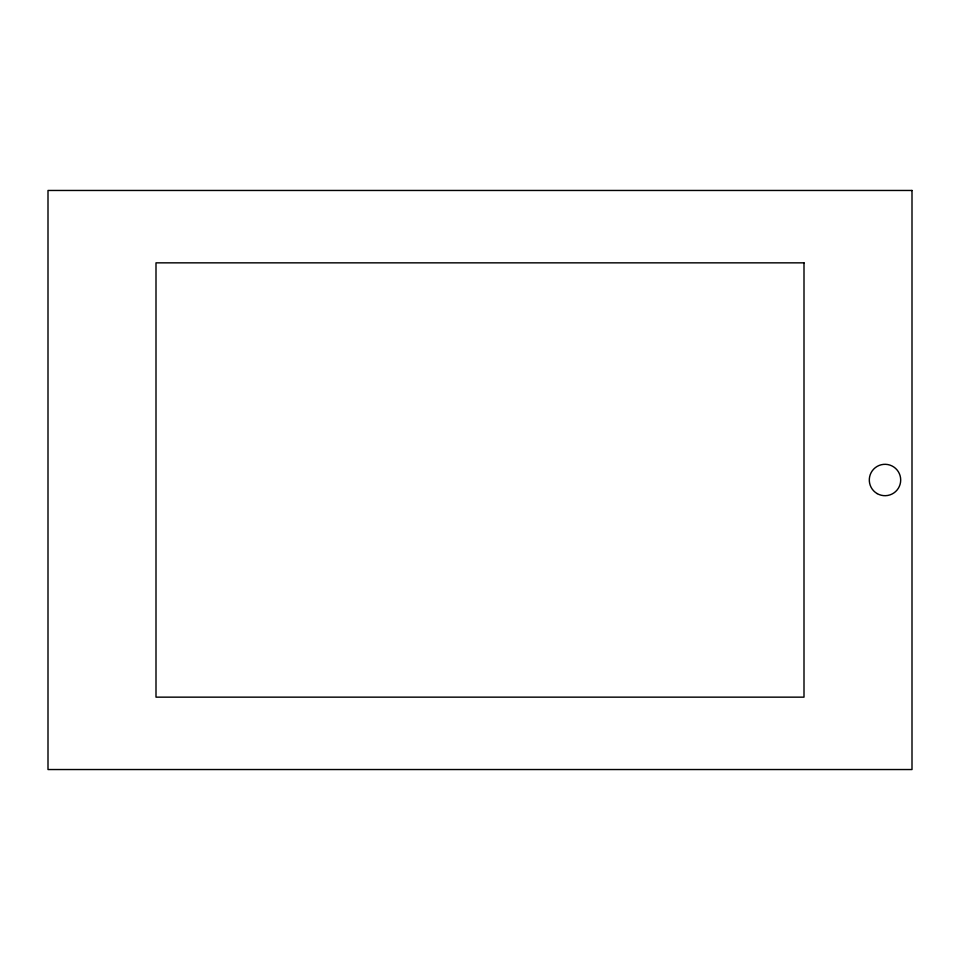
<?xml version="1.0" encoding="UTF-8"?>
<svg xmlns="http://www.w3.org/2000/svg" width="960" height="960" viewBox="0 0 960 960"><rect width="100%" height="100%" fill="white"/><g stroke="black" fill="none" stroke-linecap="round" stroke-linejoin="round"><path stroke-width="1.44" d="M912 190.464L48 190.464L48 769.536L912 769.536L912 190.464M804 262.848L156 262.848L156 697.152L804 697.152L804 262.848M877.152 493.596A15.696 15.696 0 0 0 900.696 480A15.696 15.696 0 0 0 877.152 466.404A15.696 15.696 0 0 0 877.152 493.596"/></g></svg>
